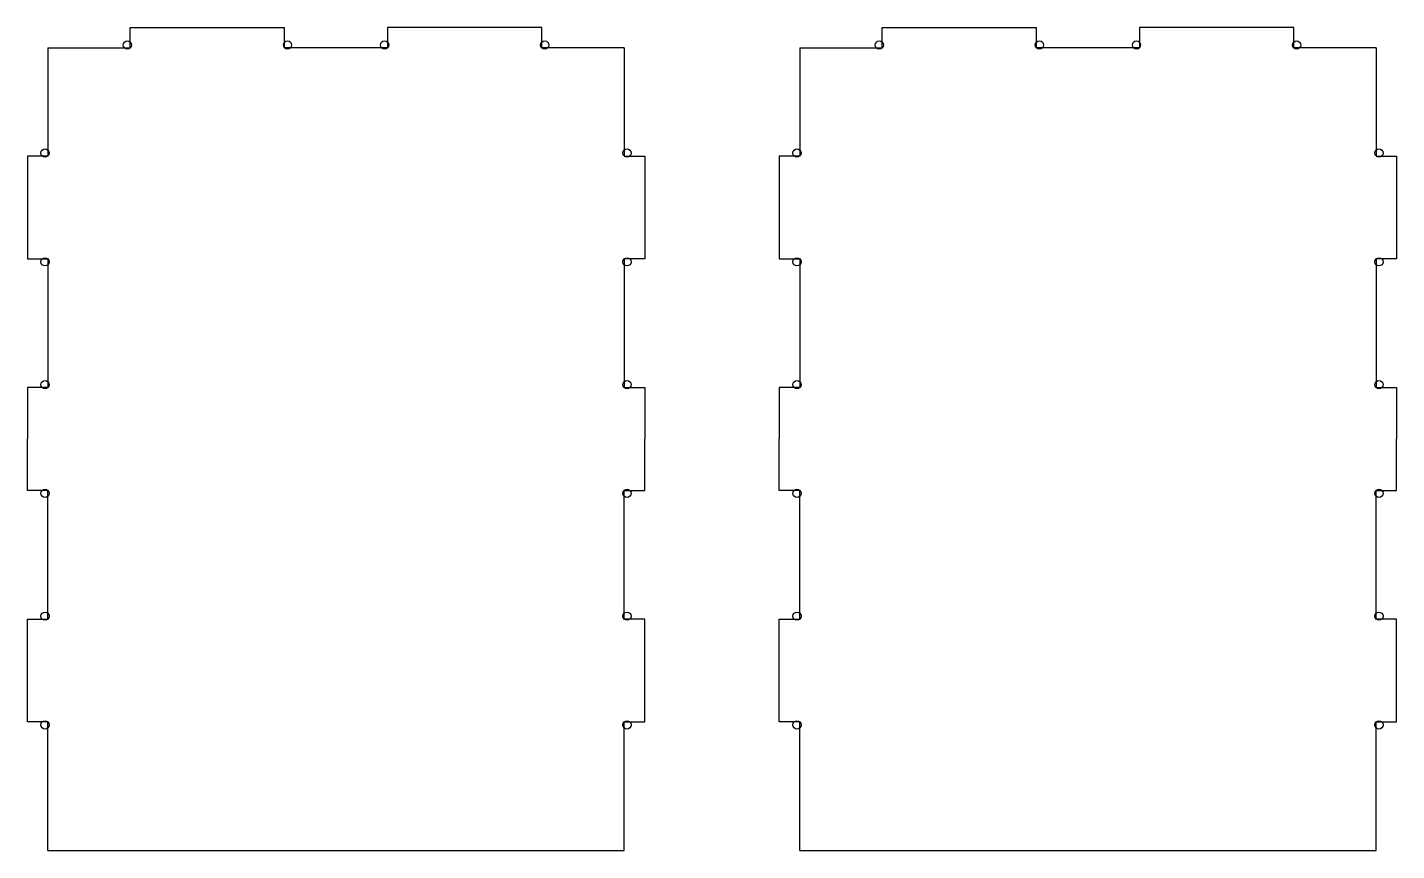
# Model space of a CAD drawing. Header units: inches. Extents: x 428 to 3553, y -145 to 773.
# Drawn here: x 1196 to 1861, y 153 to 553 of the extents above; entities that cross this region are included whole.
import ezdxf

# ---------------------------------------------------------------- set-up
doc = ezdxf.new("R2010")
doc.units = ezdxf.units.IN
doc.header["$MEASUREMENT"] = 0

msp = doc.modelspace()

# ---------------------------------------------------------------- linework, layer by layer
for p, q in [((1245.8, 542.95), (1245.8, 552.95)), ((1245.8, 552.95), (1320.8, 552.95)), ((1320.8, 542.95), (1320.8, 552.95)), ((1370.8, 552.95), (1370.8, 542.95)), ((1445.8, 552.95), (1370.8, 552.95)), ((1445.8, 542.95), (1445.8, 552.95)), ((1611.2, 542.95), (1611.2, 552.95)), ((1611.2, 552.95), (1686.2, 552.95)), ((1686.2, 542.95), (1686.2, 552.95)), ((1736.2, 552.95), (1736.2, 542.95)), ((1811.2, 552.95), (1736.2, 552.95)), ((1811.2, 542.95), (1811.2, 552.95)), ((1205.8, 542.95), (1205.8, 490.45)), ((1205.8, 542.95), (1245.8, 542.95)), ((1370.8, 542.95), (1320.8, 542.95)), ((1485.8, 542.95), (1445.8, 542.95)), ((1485.8, 542.95), (1485.8, 490.45)), ((1571.2, 542.95), (1571.2, 490.45)), ((1571.2, 542.95), (1611.2, 542.95)), ((1736.2, 542.95), (1686.2, 542.95)), ((1851.2, 542.95), (1811.2, 542.95)), ((1851.2, 542.95), (1851.2, 490.45)), ((1205.8, 490.45), (1195.8, 490.45)), ((1195.8, 490.45), (1195.8, 440.45)), ((1485.8, 490.45), (1495.8, 490.45)), ((1495.8, 490.45), (1495.8, 440.45)), ((1571.2, 490.45), (1561.2, 490.45)), ((1561.2, 490.45), (1561.2, 440.45)), ((1851.2, 490.45), (1861.2, 490.45)), ((1861.2, 490.45), (1861.2, 440.45)), ((1195.8, 440.45), (1205.8, 440.45)), ((1205.8, 440.45), (1205.8, 377.95)), ((1495.8, 440.45), (1485.8, 440.45)), ((1485.8, 440.45), (1485.8, 377.95)), ((1561.2, 440.45), (1571.2, 440.45)), ((1571.2, 440.45), (1571.2, 377.95)), ((1861.2, 440.45), (1851.2, 440.45)), ((1851.2, 440.45), (1851.2, 377.95)), ((1205.8, 377.95), (1195.8, 377.95)), ((1195.8, 377.95), (1195.8, 352.95)), ((1485.8, 377.95), (1495.8, 377.95)), ((1495.8, 377.95), (1495.8, 352.95)), ((1571.2, 377.95), (1561.2, 377.95)), ((1561.2, 377.95), (1561.2, 352.95)), ((1851.2, 377.95), (1861.2, 377.95)), ((1861.2, 377.95), (1861.2, 352.95)), ((1195.8, 327.95), (1195.8, 352.95)), ((1495.8, 327.95), (1495.8, 352.95)), ((1561.2, 327.95), (1561.2, 352.95)), ((1861.2, 327.95), (1861.2, 352.95)), ((1205.8, 327.95), (1195.8, 327.95)), ((1205.8, 265.45), (1205.8, 327.95)), ((1485.8, 265.45), (1485.8, 327.95)), ((1485.8, 327.95), (1495.8, 327.95)), ((1571.2, 327.95), (1561.2, 327.95)), ((1571.2, 265.45), (1571.2, 327.95)), ((1851.2, 265.45), (1851.2, 327.95)), ((1851.2, 327.95), (1861.2, 327.95)), ((1195.8, 215.45), (1195.8, 265.45)), ((1195.8, 265.45), (1205.8, 265.45)), ((1495.8, 265.45), (1485.8, 265.45)), ((1495.8, 215.45), (1495.8, 265.45)), ((1561.2, 215.45), (1561.2, 265.45)), ((1561.2, 265.45), (1571.2, 265.45)), ((1861.2, 265.45), (1851.2, 265.45)), ((1861.2, 215.45), (1861.2, 265.45)), ((1205.8, 215.45), (1195.8, 215.45)), ((1205.8, 152.95), (1205.8, 215.45)), ((1485.8, 152.95), (1485.8, 215.45)), ((1485.8, 215.45), (1495.8, 215.45)), ((1571.2, 215.45), (1561.2, 215.45)), ((1571.2, 152.95), (1571.2, 215.45)), ((1851.2, 152.95), (1851.2, 215.45)), ((1851.2, 215.45), (1861.2, 215.45)), ((1205.8, 152.95), (1485.8, 152.95)), ((1571.2, 152.95), (1851.2, 152.95))]:
    msp.add_line(p, q)
for centre in [(1244.38, 544.36), (1322.22, 544.36), (1369.38, 544.36), (1447.22, 544.36), (1609.78, 544.36), (1687.62, 544.36), (1734.78, 544.36), (1812.62, 544.36), (1204.39, 491.87), (1487.21, 491.87), (1569.79, 491.87), (1852.61, 491.87), (1204.39, 439.03), (1487.21, 439.03), (1569.79, 439.03), (1852.61, 439.03), (1204.39, 379.37), (1487.21, 379.37), (1569.79, 379.37), (1852.61, 379.37), (1204.39, 326.53), (1487.21, 326.53), (1569.79, 326.53), (1852.61, 326.53), (1204.39, 266.87), (1487.21, 266.87), (1569.79, 266.87), (1852.61, 266.87), (1204.39, 214.03), (1487.21, 214.03), (1569.79, 214.03), (1852.61, 214.03)]:
    msp.add_circle(centre, 2)

doc.saveas('drawing.dxf')
